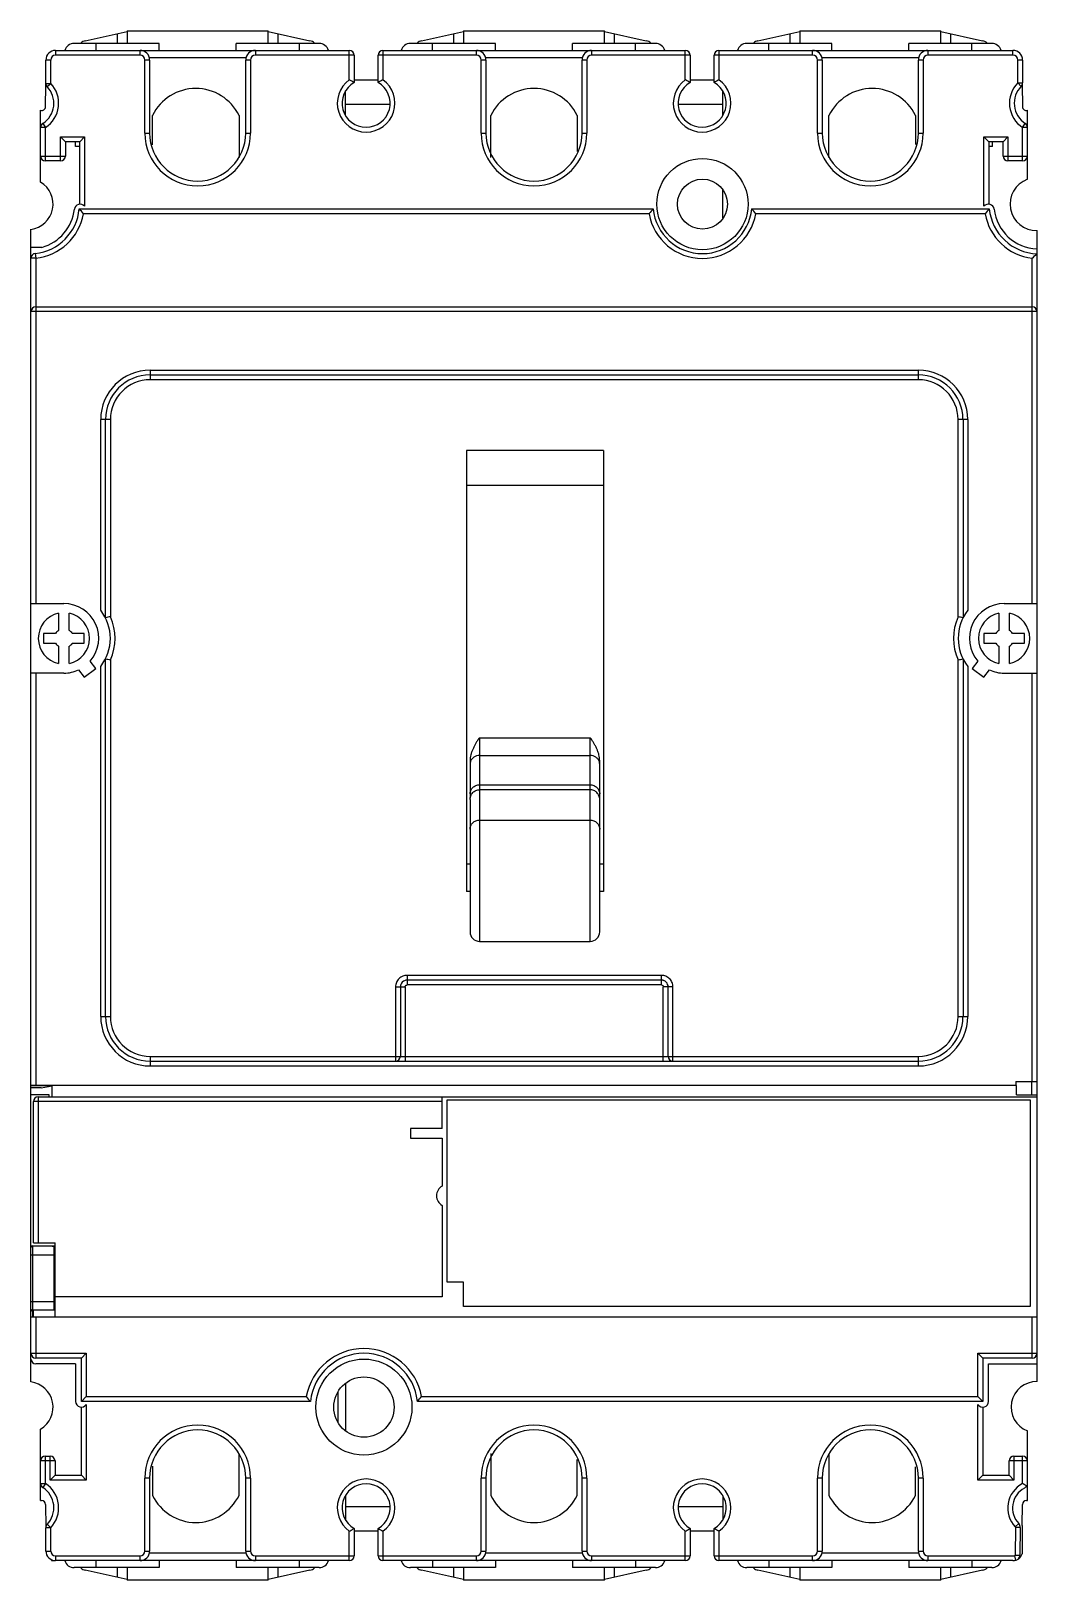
# Model space of a CAD drawing. Header units: millimetres. Extents: x 16 to 121, y 14 to 175.
import ezdxf

# ---------------------------------------------------------------- set-up
doc = ezdxf.new("R2010")
doc.units = ezdxf.units.MM
doc.header["$LTSCALE"] = 12.355461
doc.layers.get('0').update_dxf_attribs({"linetype": 'CONTINUOUS'})

msp = doc.modelspace()

# ---------------------------------------------------------------- linework, layer by layer
at = {"color": 7, "linetype": 'Continuous'}
for p, q in [((22.05, 173.79), (26.4, 174.76)), ((25.4, 173.52), (25.4, 174.54)), ((26.4, 174.81), (26.4, 173.52)), ((26.4, 174.81), (41.1, 174.81)), ((41.1, 173.52), (41.1, 174.81)), ((41.1, 174.76), (45.43, 173.8)), ((42.1, 174.54), (42.1, 173.52)), ((57.05, 173.79), (61.4, 174.76)), ((60.4, 173.52), (60.4, 174.54)), ((61.4, 174.81), (61.4, 173.52)), ((61.4, 174.81), (76.1, 174.81)), ((76.1, 173.52), (76.1, 174.81)), ((76.1, 174.76), (80.43, 173.8)), ((77.1, 174.54), (77.1, 173.52)), ((92.05, 173.79), (96.4, 174.76)), ((95.4, 173.52), (95.4, 174.54)), ((96.4, 174.81), (96.4, 173.52)), ((96.4, 174.81), (111.1, 174.81)), ((111.1, 173.52), (111.1, 174.81)), ((111.1, 174.76), (115.43, 173.8)), ((112.1, 174.54), (112.1, 173.52)), ((18.95, 172.79), (18.95, 172.29)), ((18.95, 172.79), (49.53, 172.79)), ((29.75, 173.52), (20.89, 173.52)), ((23.2, 172.79), (23.2, 173.52)), ((27.75, 172.29), (27.75, 172.79)), ((29.75, 172.79), (29.75, 173.52)), ((37.75, 172.79), (37.75, 173.52)), ((46.39, 173.52), (37.75, 173.52)), ((39.75, 172.79), (39.75, 172.29)), ((44.3, 173.52), (44.3, 172.79)), ((49.53, 169.73), (49.53, 172.79)), ((53.03, 172.79), (53.03, 169.73)), ((53.03, 172.79), (84.5, 172.79)), ((64.75, 173.52), (55.89, 173.52)), ((58.2, 172.79), (58.2, 173.52)), ((62.75, 172.29), (62.75, 172.79)), ((64.75, 172.79), (64.75, 173.52)), ((72.75, 172.79), (72.75, 173.52)), ((81.39, 173.52), (72.75, 173.52)), ((74.75, 172.79), (74.75, 172.29)), ((79.3, 172.79), (79.3, 173.52)), ((84.5, 169.73), (84.5, 172.79)), ((88, 172.79), (88, 169.73)), ((88, 172.79), (118.6, 172.79)), ((99.75, 173.52), (90.89, 173.52)), ((93.2, 172.79), (93.2, 173.52)), ((97.75, 172.29), (97.75, 172.79)), ((99.75, 172.79), (99.75, 173.52)), ((107.75, 172.79), (107.75, 173.52)), ((116.39, 173.52), (107.75, 173.52)), ((109.75, 172.79), (109.75, 172.29)), ((114.3, 172.79), (114.3, 173.52)), ((118.6, 172.29), (118.6, 172.79)), ((17.95, 169.15), (17.95, 171.79)), ((18.45, 171.79), (17.95, 171.79)), ((18.45, 169.36), (18.45, 171.79)), ((27.75, 172.29), (18.95, 172.29)), ((28.25, 164.19), (28.25, 171.79)), ((28.75, 171.79), (28.25, 171.79)), ((38.75, 172.02), (28.75, 172.02)), ((28.75, 171.79), (28.75, 164.19)), ((38.75, 164.19), (38.75, 171.79)), ((39.25, 171.79), (38.75, 171.79)), ((39.25, 171.79), (39.25, 164.19)), ((50.03, 172.29), (39.75, 172.29)), ((50.03, 172.29), (50.03, 169.46)), ((52.53, 169.46), (52.53, 172.29)), ((62.75, 172.29), (52.53, 172.29)), ((63.25, 164.19), (63.25, 171.79)), ((63.75, 171.79), (63.25, 171.79)), ((73.75, 172.02), (63.75, 172.02)), ((63.75, 171.79), (63.75, 164.19)), ((73.75, 164.19), (73.75, 171.79)), ((74.25, 171.79), (73.75, 171.79)), ((74.25, 171.79), (74.25, 164.19)), ((85, 172.29), (74.75, 172.29)), ((85, 172.29), (85, 169.46)), ((87.5, 169.46), (87.5, 172.29)), ((97.75, 172.29), (87.5, 172.29)), ((98.25, 164.19), (98.25, 171.79)), ((98.75, 171.79), (98.25, 171.79)), ((108.75, 172.02), (98.75, 172.02)), ((98.75, 171.79), (98.75, 164.19)), ((108.75, 164.19), (108.75, 171.79)), ((109.25, 171.79), (108.75, 171.79)), ((109.25, 171.79), (109.25, 164.19)), ((118.6, 172.29), (109.75, 172.29)), ((119.1, 169.4), (119.1, 171.79)), ((119.6, 171.79), (119.1, 171.79)), ((119.6, 171.79), (119.6, 169.4)), ((17.95, 169.36), (18.45, 169.36)), ((18.08, 169.02), (18.45, 169.36)), ((52.53, 169.69), (50.03, 169.69)), ((87.5, 169.69), (85, 169.69)), ((119.1, 169.4), (119.6, 169.4)), ((119.45, 169.05), (119.1, 169.4)), ((17.91, 166.94), (17.95, 169.15)), ((49.13, 166.02), (49.13, 168.57)), ((88.4, 166.02), (88.4, 168.57)), ((119.55, 169.21), (119.59, 166.94)), ((17.4, 159.07), (17.4, 166.56)), ((49.13, 167.19), (53.77, 167.19)), ((83.75, 167.19), (88.4, 167.19)), ((120.1, 159.37), (120.1, 166.56)), ((17.9, 164.77), (17.4, 164.77)), ((17.63, 165.19), (17.9, 164.77)), ((17.9, 161.29), (17.9, 164.77)), ((29.05, 162.95), (29.05, 166.01)), ((38.05, 166.01), (38.05, 161.65)), ((64.25, 161.65), (64.25, 166.01)), ((73.25, 166.01), (73.25, 162.28)), ((99.45, 161.65), (99.45, 166.01)), ((108.45, 166.01), (108.45, 162.99)), ((119.6, 164.77), (119.87, 165.19)), ((119.6, 161.29), (119.6, 164.77)), ((120.1, 164.77), (119.6, 164.77)), ((19.48, 161.29), (19.48, 163.79)), ((19.48, 163.79), (19.98, 163.29)), ((19.48, 163.79), (21.98, 163.79)), ((19.98, 163.29), (19.98, 161.79)), ((21.48, 163.29), (19.98, 163.29)), ((21.02, 162.79), (21.02, 163.29)), ((21.98, 163.79), (21.48, 163.29)), ((21.48, 156.79), (21.48, 163.29)), ((21.98, 163.79), (21.98, 156.57)), ((28.25, 164.19), (28.75, 164.19)), ((38.75, 164.19), (39.25, 164.19)), ((63.25, 164.19), (63.75, 164.19)), ((73.75, 164.19), (74.25, 164.19)), ((98.25, 164.19), (98.75, 164.19)), ((108.75, 164.19), (109.25, 164.19)), ((115.58, 156.57), (115.58, 163.79)), ((115.58, 163.79), (118.08, 163.79)), ((115.58, 163.79), (116.08, 163.29)), ((116.08, 163.29), (116.08, 156.79)), ((117.58, 163.29), (116.08, 163.29)), ((116.47, 162.79), (116.47, 163.29)), ((118.08, 163.79), (117.58, 163.29)), ((117.58, 161.79), (117.58, 163.29)), ((118.08, 163.79), (118.08, 161.29)), ((17.4, 161.79), (19.98, 161.79)), ((19.48, 161.29), (17.9, 161.29)), ((21.48, 162.79), (21.02, 162.79)), ((116.47, 162.79), (116.08, 162.79)), ((117.58, 161.79), (120.1, 161.79)), ((119.6, 161.29), (118.08, 161.29)), ((88.4, 155.35), (88.4, 158.24)), ((21.42, 156.29), (81.15, 156.29)), ((80.71, 155.79), (21.86, 155.79)), ((91.4, 156.29), (116.13, 156.29)), ((115.69, 155.79), (91.84, 155.79)), ((16.4, 65.04), (16.4, 154.17)), ((121.1, 34.22), (121.1, 154.04)), ((17.52, 152.29), (16.4, 152.29)), ((16.85, 151.65), (16.9, 151.16)), ((16.9, 151.16), (16.4, 151.16)), ((16.9, 151.16), (16.9, 115.21)), ((120.6, 115.21), (120.6, 151.16)), ((121.1, 145.6), (16.4, 145.6)), ((16.9, 146.1), (120.6, 146.1)), ((28.8, 139.51), (28.8, 138.51)), ((28.8, 139.51), (108.75, 139.51)), ((28.8, 139.01), (108.75, 139.01)), ((108.75, 138.51), (108.75, 139.51)), ((108.75, 138.51), (28.8, 138.51)), ((23.66, 114.52), (23.66, 134.37)), ((24.66, 134.37), (23.66, 134.37)), ((24.16, 113.72), (24.16, 134.37)), ((24.66, 134.37), (24.66, 113.83)), ((112.9, 113.83), (112.9, 134.37)), ((113.9, 134.37), (112.9, 134.37)), ((113.4, 134.37), (113.4, 113.72)), ((113.9, 134.37), (113.9, 114.52)), ((61.72, 131.13), (61.72, 85.24)), ((75.97, 131.13), (61.72, 131.13)), ((75.97, 131.13), (75.97, 85.24)), ((61.72, 127.52), (75.97, 127.52)), ((16.4, 115.21), (19.82, 115.21)), ((117.68, 115.21), (121.1, 115.21)), ((19.26, 114.2), (19.26, 112.42)), ((20.39, 112.42), (20.39, 114.2)), ((117.11, 114.2), (117.11, 112.42)), ((118.24, 112.42), (118.24, 114.2)), ((17.7, 112.09), (17.7, 111.09)), ((18.96, 112.09), (17.7, 112.09)), ((21.95, 112.09), (20.69, 112.09)), ((21.95, 111.09), (21.95, 112.09)), ((116.81, 112.09), (115.55, 112.09)), ((115.55, 112.09), (115.55, 111.09)), ((119.8, 112.09), (118.54, 112.09)), ((119.8, 111.09), (119.8, 112.09)), ((17.7, 111.09), (18.96, 111.09)), ((19.26, 110.77), (19.26, 108.98)), ((20.39, 108.98), (20.39, 110.77)), ((20.69, 111.09), (21.95, 111.09)), ((115.55, 111.09), (116.81, 111.09)), ((117.11, 110.77), (117.11, 108.98)), ((118.24, 108.98), (118.24, 110.77)), ((118.54, 111.09), (119.8, 111.09)), ((21.35, 108.31), (21.93, 107.54)), ((21.93, 107.54), (23.14, 108.45)), ((23.14, 108.45), (22.56, 109.22)), ((23.66, 72.22), (23.66, 108.67)), ((24.16, 72.22), (24.16, 109.46)), ((24.66, 109.35), (24.66, 72.22)), ((112.9, 72.22), (112.9, 109.35)), ((113.4, 109.46), (113.4, 72.22)), ((113.9, 108.67), (113.9, 72.22)), ((114.94, 109.22), (114.36, 108.45)), ((114.36, 108.45), (115.57, 107.54)), ((115.57, 107.54), (116.15, 108.31)), ((19.83, 107.97), (16.4, 107.97)), ((16.9, 107.97), (16.9, 65.04)), ((117.68, 107.97), (121.1, 107.97)), ((120.6, 65.47), (120.6, 107.97)), ((63.09, 101.2), (63.09, 80.05)), ((74.59, 101.2), (63.09, 101.2)), ((74.59, 80.05), (74.59, 101.2)), ((62.09, 98.84), (62.09, 94.97)), ((63.09, 99.41), (74.59, 99.41)), ((75.59, 94.97), (75.59, 98.84)), ((63.09, 96.35), (74.59, 96.35)), ((74.59, 95.83), (63.09, 95.83)), ((62.09, 94.82), (62.09, 81.05)), ((75.59, 81.05), (75.59, 94.82)), ((63.09, 92.68), (74.59, 92.68)), ((62.09, 88.09), (61.72, 88.09)), ((75.97, 88.09), (75.59, 88.09)), ((62.09, 85.24), (61.72, 85.24)), ((75.97, 85.24), (75.59, 85.24)), ((63.09, 80.05), (74.59, 80.05)), ((82.01, 76.01), (55.54, 76.01)), ((55.55, 76.51), (55.55, 75.51)), ((82.01, 76.51), (55.55, 76.51)), ((82.01, 75.51), (82.01, 76.51)), ((54.34, 75.31), (55.34, 75.31)), ((54.34, 75.31), (54.34, 67.57)), ((54.84, 75.31), (54.84, 68.07)), ((55.34, 75.31), (55.34, 67.57)), ((82.01, 75.51), (55.55, 75.51)), ((83.21, 75.3), (82.21, 75.3)), ((82.21, 67.57), (82.21, 75.3)), ((82.71, 68.07), (82.71, 75.31)), ((83.21, 67.57), (83.21, 75.3)), ((23.66, 72.22), (24.66, 72.22)), ((112.9, 72.22), (113.9, 72.22)), ((28.8, 68.07), (28.8, 67.07)), ((28.8, 68.07), (108.75, 68.07)), ((108.75, 67.07), (108.75, 68.07)), ((28.8, 67.57), (108.75, 67.57)), ((108.75, 67.07), (28.8, 67.07)), ((16.4, 65.04), (16.44, 65.04)), ((16.4, 34.19), (16.4, 65.02)), ((18.6, 65.02), (16.4, 65.02)), ((17.45, 64.79), (16.4, 64.79)), ((118.98, 65.04), (16.9, 65.04)), ((17.45, 64.79), (18.6, 65.02)), ((18.6, 63.87), (18.6, 65.02)), ((118.89, 65.47), (121.1, 65.47)), ((118.89, 65.47), (118.89, 65.04)), ((118.98, 64.07), (118.98, 65.04)), ((120.53, 65.47), (120.53, 64.07)), ((18.3, 64.07), (16.4, 64.07)), ((16.65, 48.67), (16.65, 63.37)), ((59.2, 63.37), (16.65, 63.37)), ((17.15, 63.87), (17.15, 48.67)), ((17.15, 63.87), (121.1, 63.87)), ((18.3, 63.87), (18.3, 64.07)), ((59.2, 60.57), (59.2, 63.87)), ((59.7, 63.57), (120.4, 63.57)), ((59.7, 44.57), (59.7, 63.57)), ((118.98, 64.07), (121.1, 64.07)), ((120.4, 63.57), (120.4, 42.05)), ((59.2, 60.57), (55.9, 60.57)), ((55.9, 60.57), (55.9, 59.57)), ((55.9, 59.57), (59.2, 59.57)), ((59.2, 59.57), (59.2, 54.57)), ((59.2, 52.57), (59.2, 43.04)), ((16.65, 48.67), (18.9, 48.67)), ((18.9, 40.97), (18.9, 48.67)), ((18.8, 47.37), (16.4, 47.37)), ((16.55, 48.37), (16.55, 40.97)), ((16.55, 48.37), (18.8, 48.37)), ((18.6, 48.34), (18.6, 48.36)), ((18.6, 48.34), (18.8, 48.34)), ((18.8, 41.65), (18.8, 48.37)), ((61.4, 44.57), (59.7, 44.57)), ((61.4, 42.05), (61.4, 44.57)), ((16.4, 42.57), (18.8, 42.57)), ((59.2, 43.04), (18.9, 43.04)), ((120.4, 42.05), (61.4, 42.05)), ((16.4, 40.97), (121.1, 40.97)), ((16.65, 41.57), (16.55, 41.57)), ((16.65, 40.97), (16.65, 41.65)), ((18.8, 41.65), (16.65, 41.65)), ((16.9, 40.97), (16.9, 36.67)), ((120.6, 36.67), (120.6, 40.97)), ((16.4, 37.17), (22.15, 37.17)), ((22.15, 37.17), (21.65, 36.67)), ((22.15, 37.17), (22.15, 32.67)), ((114.95, 37.17), (121.1, 37.17)), ((114.95, 37.17), (115.45, 36.67)), ((114.95, 32.67), (114.95, 37.17)), ((21.65, 36.67), (16.9, 36.67)), ((21.05, 36.07), (16.9, 36.07)), ((21.05, 36.07), (21.05, 32.17)), ((21.65, 32.17), (21.65, 36.67)), ((120.6, 36.67), (115.45, 36.67)), ((115.45, 36.67), (115.45, 32.17)), ((116.05, 36.07), (121.1, 36.07)), ((116.05, 32.17), (116.05, 36.07)), ((49.13, 34.05), (49.13, 29.09)), ((22.15, 32.67), (21.65, 32.17)), ((22.15, 32.67), (45.05, 32.67)), ((48.35, 33.17), (48.35, 29.97)), ((57.05, 32.67), (114.95, 32.67)), ((114.95, 32.67), (115.45, 32.17)), ((45.48, 32.17), (21.65, 32.17)), ((21.65, 24.47), (21.65, 31.57)), ((22.15, 31.84), (22.15, 23.97)), ((115.45, 32.17), (56.62, 32.17)), ((114.95, 23.97), (114.95, 31.84)), ((115.45, 31.57), (115.45, 24.47)), ((17.4, 21.84), (17.4, 29.29)), ((120.1, 21.84), (120.1, 29.09)), ((18.9, 25.97), (17.4, 25.97)), ((17.9, 26.47), (18.4, 26.47)), ((17.9, 23.61), (17.9, 26.47)), ((18.4, 23.97), (18.4, 26.47)), ((18.9, 25.97), (18.9, 24.47)), ((38.05, 22.38), (38.05, 26.74)), ((64.25, 26.74), (64.25, 22.38)), ((73.25, 22.38), (73.25, 26.12)), ((99.45, 26.74), (99.45, 22.38)), ((120.1, 25.97), (118.2, 25.97)), ((118.2, 24.47), (118.2, 25.97)), ((118.7, 26.47), (119.6, 26.47)), ((118.7, 26.47), (118.7, 23.97)), ((119.6, 23.6), (119.6, 26.47)), ((18.4, 23.97), (18.9, 24.47)), ((18.9, 24.47), (21.65, 24.47)), ((22.15, 23.97), (21.65, 24.47)), ((28.75, 24.19), (28.25, 24.19)), ((28.25, 16.59), (28.25, 24.19)), ((28.75, 24.19), (28.75, 16.59)), ((29.05, 25.44), (29.05, 22.38)), ((39.25, 24.19), (38.75, 24.19)), ((38.75, 16.59), (38.75, 24.19)), ((39.25, 24.19), (39.25, 16.59)), ((63.75, 24.19), (63.25, 24.19)), ((63.25, 16.59), (63.25, 24.19)), ((63.75, 24.19), (63.75, 16.59)), ((74.25, 24.19), (73.75, 24.19)), ((73.75, 16.59), (73.75, 24.19)), ((74.25, 24.19), (74.25, 16.59)), ((98.75, 24.19), (98.25, 24.19)), ((98.25, 16.59), (98.25, 24.19)), ((98.75, 24.19), (98.75, 16.59)), ((108.45, 22.38), (108.45, 25.34)), ((109.25, 24.19), (108.75, 24.19)), ((108.75, 16.59), (108.75, 24.19)), ((109.25, 24.19), (109.25, 16.59)), ((114.95, 23.97), (115.45, 24.47)), ((115.45, 24.47), (118.2, 24.47)), ((118.2, 24.47), (118.7, 23.97)), ((17.4, 23.61), (17.9, 23.61)), ((17.9, 23.61), (17.63, 23.19)), ((22.15, 23.97), (18.4, 23.97)), ((118.7, 23.97), (114.95, 23.97)), ((17.4, 21.84), (17.51, 21.84)), ((17.91, 21.45), (17.95, 19.08)), ((49.13, 22.37), (49.13, 19.82)), ((53.77, 21.19), (49.13, 21.19)), ((88.4, 21.19), (83.75, 21.19)), ((88.4, 22.37), (88.4, 19.82)), ((119.55, 19.23), (119.59, 21.45)), ((119.99, 21.84), (120.1, 21.84)), ((18.08, 19.37), (18.45, 19.02)), ((118.83, 19.1), (119.2, 19.45)), ((18.45, 19.02), (17.95, 19.02)), ((17.95, 16.59), (17.95, 19.02)), ((18.45, 16.59), (18.45, 19.02)), ((49.53, 15.59), (49.53, 18.66)), ((50.03, 18.93), (50.03, 16.09)), ((50.03, 18.69), (52.53, 18.69)), ((52.53, 16.09), (52.53, 18.93)), ((53.03, 18.66), (53.03, 15.59)), ((84.5, 15.59), (84.5, 18.66)), ((85, 18.93), (85, 16.09)), ((85, 18.69), (87.5, 18.69)), ((87.5, 16.09), (87.5, 18.93)), ((88, 18.66), (88, 15.59)), ((118.86, 19.04), (118.81, 16.17)), ((119.36, 19.03), (118.86, 19.03)), ((119.36, 19.03), (119.31, 16.16)), ((119.55, 19.23), (119.55, 16.31)), ((17.95, 16.59), (18.45, 16.59)), ((28.25, 16.59), (28.75, 16.59)), ((38.75, 16.37), (28.75, 16.37)), ((38.75, 16.59), (39.25, 16.59)), ((63.25, 16.59), (63.75, 16.59)), ((73.75, 16.37), (63.75, 16.37)), ((73.75, 16.59), (74.25, 16.59)), ((98.25, 16.59), (98.75, 16.59)), ((108.75, 16.37), (98.75, 16.37)), ((108.75, 16.59), (109.25, 16.59)), ((118.81, 16.17), (119.31, 16.16)), ((18.55, 15.67), (18.55, 15.59)), ((18.55, 15.59), (18.78, 15.59)), ((18.95, 16.09), (27.75, 16.09)), ((18.95, 16.09), (18.95, 15.59)), ((49.53, 15.59), (18.95, 15.59)), ((29.75, 14.86), (20.89, 14.86)), ((26.4, 13.63), (22.05, 14.59)), ((23.2, 14.86), (23.2, 15.59)), ((25.4, 13.85), (25.4, 14.86)), ((26.4, 14.86), (26.4, 13.57)), ((27.75, 15.59), (27.75, 16.09)), ((29.75, 15.59), (29.75, 14.86)), ((37.75, 15.59), (37.75, 14.86)), ((46.39, 14.86), (37.75, 14.86)), ((39.75, 16.09), (50.03, 16.09)), ((39.75, 16.09), (39.75, 15.59)), ((41.1, 13.57), (41.1, 14.86)), ((45.43, 14.59), (41.1, 13.63)), ((42.1, 14.86), (42.1, 13.85)), ((44.3, 15.59), (44.3, 14.86)), ((52.53, 16.09), (62.75, 16.09)), ((84.5, 15.59), (53.03, 15.59)), ((64.75, 14.86), (55.89, 14.86)), ((61.4, 13.63), (57.05, 14.59)), ((58.2, 15.59), (58.2, 14.86)), ((60.4, 13.85), (60.4, 14.86)), ((61.4, 14.86), (61.4, 13.57)), ((62.75, 15.59), (62.75, 16.09)), ((64.75, 15.59), (64.75, 14.86)), ((72.75, 15.59), (72.75, 14.86)), ((81.39, 14.86), (72.75, 14.86)), ((74.75, 16.09), (85, 16.09)), ((74.75, 16.09), (74.75, 15.59)), ((76.1, 13.57), (76.1, 14.86)), ((80.43, 14.59), (76.1, 13.63)), ((77.1, 14.86), (77.1, 13.85)), ((79.3, 15.59), (79.3, 14.86)), ((87.5, 16.09), (97.75, 16.09)), ((87.95, 15.59), (87.95, 15.59)), ((118.6, 15.59), (88, 15.59)), ((99.75, 14.86), (90.89, 14.86)), ((96.4, 13.63), (92.05, 14.59)), ((93.2, 15.59), (93.2, 14.86)), ((95.4, 13.85), (95.4, 14.86)), ((96.4, 14.86), (96.4, 13.57)), ((97.75, 15.59), (97.75, 16.09)), ((99.75, 15.59), (99.75, 14.86)), ((107.75, 15.59), (107.75, 14.86)), ((116.39, 14.86), (107.75, 14.86)), ((109.75, 16.09), (118.78, 16.09)), ((109.75, 16.09), (109.75, 15.59)), ((111.1, 13.57), (111.1, 14.86)), ((115.43, 14.59), (111.1, 13.63)), ((112.1, 14.86), (112.1, 13.85)), ((114.3, 15.59), (114.3, 14.86)), ((118.65, 15.59), (118.68, 15.59)), ((41.1, 13.57), (26.4, 13.57)), ((76.1, 13.57), (61.4, 13.57)), ((111.1, 13.57), (96.4, 13.57))]:
    msp.add_line(p, q, dxfattribs=at)
for centre, radius in [((86.28, 156.79), 4.75), ((86.28, 156.79), 2.6), ((51.05, 31.57), 5), ((51.05, 31.57), 3.14)]:
    msp.add_circle(centre, radius, dxfattribs=at)
for centre, radius, start, end in [((18.95, 171.79), 1, 90, 180), ((20.89, 172.52), 1, 90, 164.3357), ((22.27, 172.82), 1, 102.5, 132.6956), ((27.75, 171.79), 1, 0, 90), ((39.75, 171.79), 1, 90, 180), ((45.22, 172.82), 1, 46.8695, 77.5), ((46.39, 172.52), 1, 15.6643, 90), ((49.53, 172.29), 0.5, 0, 90), ((53.03, 172.29), 0.5, 90, 180), ((55.89, 172.52), 1, 90, 164.3357), ((57.27, 172.82), 1, 102.5, 132.6956), ((62.75, 171.79), 1, 0, 90), ((74.75, 171.79), 1, 90, 180), ((80.22, 172.82), 1, 46.8695, 77.5), ((81.39, 172.52), 1, 15.6643, 90), ((84.5, 172.29), 0.5, 0, 90), ((88, 172.29), 0.5, 90, 180), ((90.89, 172.52), 1, 90, 164.3357), ((92.27, 172.82), 1, 102.5, 132.6956), ((97.75, 171.79), 1, 0, 90), ((109.75, 171.79), 1, 90, 180), ((115.22, 172.82), 1, 46.8695, 77.5), ((116.39, 172.52), 1, 15.6643, 90), ((118.6, 171.79), 1, 0, 90), ((18.95, 171.79), 0.5, 90, 180), ((27.75, 171.79), 0.5, 0, 90), ((39.75, 171.79), 0.5, 90, 180), ((62.75, 171.79), 0.5, 0, 90), ((74.75, 171.79), 0.5, 90, 180), ((97.75, 171.79), 0.5, 0, 90), ((109.75, 171.79), 0.5, 90, 180), ((118.6, 171.79), 0.5, 0, 90), ((16.28, 167.29), 3, 302.7971, 43.6696), ((18.45, 169.36), 0.5, 180, 223.6696), ((51.28, 167.29), 3, 125.6853, 54.3147), ((51.28, 167.29), 2.5, 120, 60), ((44.18, 159.3), 11.72, 60.095, 62.8772), ((86.25, 167.29), 3, 125.6853, 54.3147), ((86.25, 167.29), 2.5, 120, 60), ((79.16, 159.3), 11.72, 60.095, 62.8772), ((121.23, 167.29), 3, 135.2349, 237.2025), ((119.1, 169.4), 0.5, 315.2349, 360), ((16.28, 167.29), 2.5, 302.7972, 43.6696), ((33.55, 163.83), 5, 25.8419, 154.1581), ((68.75, 163.83), 5, 25.8419, 154.1581), ((103.95, 163.83), 5, 25.8419, 154.1581), ((121.23, 167.29), 2.5, 135.2349, 237.2028), ((17.51, 166.94), 0.4, 254.4962, 359), ((119.99, 166.94), 0.4, 181, 285.5038), ((17.9, 164.77), 0.5, 122.7972, 180), ((119.6, 164.77), 0.5, 0, 57.2028), ((33.75, 164.19), 5.5, 180, 360), ((33.75, 164.19), 5, 180, 360), ((68.75, 164.19), 5.5, 180, 360), ((68.75, 164.19), 5, 180, 360), ((103.75, 164.19), 5.5, 180, 360), ((103.75, 164.19), 5, 180, 360), ((17.9, 161.79), 0.5, 180, 270), ((19.48, 161.79), 0.5, 270, 360), ((118.08, 161.79), 0.5, 180, 270), ((119.6, 161.79), 0.5, 270, 360), ((16.05, 156.79), 2.65, 277.5895, 59.3739), ((121.05, 156.79), 2.75, 110.2096, 271.0418), ((21.51, 156.19), 0.6, 39.3056, 173.4626), ((116.04, 156.19), 0.6, 6.5374, 140.6944), ((16.28, 156.79), 5.17, 276.3285, 354.4501), ((16.28, 156.79), 5.67, 276.3285, 349.8418), ((16.28, 156.79), 4.67, 285.5071, 353.4626), ((9.2, 145.21), 16.5, 39.895, 42.1978), ((93.53, 145.08), 16.7, 137.8314, 140.1052), ((86.28, 156.79), 5.65, 190.1946, 349.8054), ((86.28, 156.79), 5.15, 185.5715, 354.4285), ((79.22, 145.25), 16.44, 39.8767, 42.1868), ((128.55, 145.04), 16.76, 137.8203, 140.0869), ((121.28, 156.79), 5.67, 190.1582, 263.1629), ((121.28, 156.79), 5.17, 185.5499, 268.0602), ((121.28, 156.79), 4.67, 186.5374, 267.8524), ((16.9, 151.16), 0.5, 96.3285, 180), ((110.2, 162.91), 15.69, 311.5338, 314.0212), ((16.9, 145.6), 0.5, 90, 180), ((120.6, 145.6), 0.5, 0, 90), ((28.8, 134.37), 5.14, 90, 180), ((28.8, 134.37), 4.64, 90, 180), ((108.75, 134.37), 5.14, 0, 90), ((108.75, 134.37), 4.64, 0, 90), ((28.8, 134.37), 4.14, 90, 180), ((108.75, 134.37), 4.14, 0, 90), ((19.83, 111.59), 3.62, 319.046, 90.0113), ((19.88, 111.59), 4.78, 322.2631, 37.7375), ((117.68, 111.59), 4.78, 142.2631, 217.7376), ((117.68, 111.59), 3.62, 90, 220.9585), ((19.83, 111.59), 2.67, 102.1587, 257.8413), ((19.83, 111.59), 2.67, 282.1587, 77.8413), ((34.37, 70.23), 44.68, 102.5559, 103.2137), ((19.88, 111.59), 5.28, 334.8671, 25.1336), ((117.68, 111.59), 5.28, 154.8671, 205.1338), ((102.86, 68.81), 46.13, 76.7971, 77.4341), ((117.68, 111.59), 2.67, 102.1587, 257.8413), ((117.68, 111.59), 2.67, 282.1587, 77.8413), ((19.83, 111.59), 1, 124.2289, 150), ((19.83, 111.59), 1, 30, 55.7711), ((117.68, 111.59), 1, 124.2289, 150), ((117.68, 111.59), 1, 30, 55.7711), ((19.83, 111.59), 1, 210, 235.7711), ((19.83, 111.59), 1, 304.2289, 330), ((117.68, 111.59), 1, 210, 235.7711), ((117.68, 111.59), 1, 304.2289, 330), ((19.83, 111.59), 3.62, 269.9946, 294.9551), ((34.69, 154.38), 46.13, 256.7971, 257.4341), ((103.18, 152.96), 44.68, 282.556, 283.2138), ((117.68, 111.59), 3.62, 245.0449, 270.0054), ((63.09, 81.05), 1, 180, 270), ((74.59, 81.05), 1, 270, 360), ((28.8, 72.22), 5.14, 180, 270), ((28.8, 72.22), 4.64, 180, 270), ((28.8, 72.22), 4.14, 180, 270), ((108.75, 72.22), 5.14, 270, 360), ((108.75, 72.22), 4.64, 270, 360), ((108.75, 72.22), 4.14, 270, 360), ((54.34, 68.07), 0.5, 270, 360), ((83.21, 68.07), 0.5, 180, 270), ((17.15, 63.37), 0.5, 90, 180), ((59.73, 53.57), 1.13, 118.0725, 241.9275), ((16.55, 48.22), 0.15, 90, 180), ((16.55, 41.72), 0.15, 180, 270), ((16.9, 37.17), 0.5, 180, 270), ((51.05, 31.57), 6.1, 10.3889, 169.6111), ((51.05, 31.57), 5.6, 6.1506, 173.8494), ((120.6, 37.17), 0.5, 270, 360), ((16.9, 36.57), 0.5, 180, 270), ((16.05, 31.57), 2.65, 300.6261, 82.4105), ((121.05, 31.57), 2.65, 88.9189, 248.9925), ((58.77, 44.09), 17.86, 219.7821, 221.9028), ((43.09, 44.3), 18.17, 318.1153, 320.1998), ((21.65, 32.17), 0.6, 180, 326.4427), ((115.45, 32.17), 0.6, 213.5573, 360), ((33.75, 24.19), 5.5, 0, 180), ((33.75, 24.19), 5, 0, 180), ((68.75, 24.19), 5.5, 0, 180), ((68.75, 24.19), 5, 0, 180), ((103.75, 24.19), 5.5, 0, 180), ((103.75, 24.19), 5, 0, 180), ((17.9, 25.97), 0.5, 90, 180), ((18.4, 25.97), 0.5, 0, 90), ((118.7, 25.97), 0.5, 90, 180), ((119.6, 25.97), 0.5, 0, 90), ((17.9, 23.61), 0.5, 180, 237.2028), ((16.28, 21.09), 2.5, 316.3304, 57.2028), ((16.28, 21.09), 3, 316.3304, 57.2036), ((51.28, 21.09), 3, 305.6853, 234.3147), ((51.28, 21.09), 2.5, 300, 240), ((86.25, 21.09), 3, 305.6853, 234.3147), ((86.25, 21.09), 2.5, 300, 240), ((120.9, 21.07), 2.85, 117.1383, 223.5089), ((120.9, 21.07), 2.35, 118.3219, 223.5089), ((114.3, 14.93), 10.17, 56.2182, 58.5771), ((121.23, 21.09), 2.5, 116.7437, 125.1669), ((115.08, 16.12), 8.74, 55.2935, 56.1489), ((17.51, 21.44), 0.4, 1, 90), ((33.55, 24.56), 5, 205.8419, 334.1581), ((68.75, 24.56), 5, 205.8419, 334.1581), ((103.95, 24.56), 5, 205.8419, 334.1581), ((119.99, 21.44), 0.4, 90, 179), ((18.45, 19.02), 0.5, 136.3304, 179.9984), ((118.76, 19.04), 0.6, 359, 43.5089), ((58.37, 29.09), 11.72, 240.095, 242.8772), ((18.95, 16.59), 1, 180, 270), ((18.95, 16.59), 0.5, 180, 270), ((27.75, 16.59), 1, 270, 360), ((27.75, 16.59), 0.5, 270, 360), ((39.75, 16.59), 1, 180, 270), ((39.75, 16.59), 0.5, 180, 270), ((62.75, 16.59), 1, 270, 360), ((62.75, 16.59), 0.5, 270, 360), ((74.75, 16.59), 1, 180, 270), ((74.75, 16.59), 0.5, 180, 270), ((97.75, 16.59), 1, 270, 360), ((97.75, 16.59), 0.5, 270, 360), ((109.75, 16.59), 1, 180, 270), ((109.75, 16.59), 0.5, 180, 270), ((118.6, 16.59), 1, 270, 343.6264), ((118.71, 16.17), 0.1, 311.4096, 359.0001), ((118.71, 16.17), 0.6, 317.6156, 359), ((20.89, 15.86), 1, 195.6643, 270), ((22.27, 15.57), 1, 227.3044, 257.5), ((45.22, 15.56), 1, 282.5, 313.1305), ((46.39, 15.86), 1, 270, 344.3357), ((49.53, 16.09), 0.5, 270, 360), ((53.03, 16.09), 0.5, 180, 270), ((55.89, 15.86), 1, 195.6643, 270), ((57.27, 15.57), 1, 227.3044, 257.5), ((80.22, 15.56), 1, 282.5, 313.1305), ((81.39, 15.86), 1, 270, 344.3357), ((84.5, 16.09), 0.5, 270, 360), ((88, 16.09), 0.5, 180, 269.9645), ((90.89, 15.86), 1, 195.6643, 270), ((92.27, 15.57), 1, 227.3044, 257.5), ((115.22, 15.56), 1, 282.5, 313.1305), ((116.39, 15.86), 1, 270, 344.3357)]:
    msp.add_arc(centre, radius, start, end, dxfattribs=at)
msp.add_ellipse((16.9, 65.04), major_axis=(0.5, 0), ratio=0.017455, start_param=1.570796, end_param=2.730076, dxfattribs=at)
for points, knots in [([(53.03, 169.73), (52.96, 169.7), (52.8, 169.61), (52.63, 169.52), (52.53, 169.46)], [0, 0, 0, 0, 0.361732, 1, 1, 1, 1]), ([(88, 169.73), (87.94, 169.7), (87.77, 169.61), (87.61, 169.52), (87.5, 169.46)], [0, 0, 0, 0, 0.361732, 1, 1, 1, 1]), ([(63.09, 101.2), (63.06, 101.2), (63.01, 101.16), (62.96, 101.1), (62.92, 101.03), (62.86, 100.94), (62.78, 100.82), (62.7, 100.68), (62.62, 100.54), (62.52, 100.35), (62.4, 100.1), (62.27, 99.8), (62.14, 99.38), (62.09, 99.05), (62.09, 98.84)], [0, 0, 0, 0, 0.031393, 0.062724, 0.094178, 0.125588, 0.188389, 0.251152, 0.313879, 0.376567, 0.501804, 0.626834, 0.751631, 1, 1, 1, 1]), ([(75.59, 98.84), (75.59, 99.05), (75.54, 99.38), (75.41, 99.8), (75.28, 100.1), (75.16, 100.35), (75.06, 100.54), (74.98, 100.68), (74.9, 100.82), (74.82, 100.94), (74.76, 101.03), (74.72, 101.1), (74.67, 101.16), (74.62, 101.2), (74.59, 101.2)], [0, 0, 0, 0, 0.248367, 0.373163, 0.498192, 0.623427, 0.686115, 0.748841, 0.811603, 0.874403, 0.905813, 0.937268, 0.968594, 1, 1, 1, 1]), ([(63.09, 99.41), (62.98, 99.41), (62.77, 99.38), (62.48, 99.23), (62.26, 99.01), (62.16, 98.82), (62.13, 98.72)], [0, 0, 0, 0, 0.253684, 0.505683, 0.754198, 1, 1, 1, 1]), ([(75.55, 98.72), (75.52, 98.82), (75.43, 99.01), (75.2, 99.23), (74.91, 99.38), (74.7, 99.41), (74.59, 99.41)], [0, 0, 0, 0, 0.245788, 0.494283, 0.746282, 1, 1, 1, 1]), ([(62.09, 95.39), (62.09, 95.51), (62.14, 95.77), (62.37, 96.08), (62.7, 96.3), (62.96, 96.35), (63.09, 96.35)], [0, 0, 0, 0, 0.245125, 0.493134, 0.745165, 1, 1, 1, 1]), ([(62.09, 94.82), (62.09, 94.95), (62.14, 95.21), (62.36, 95.55), (62.69, 95.78), (62.96, 95.83), (63.09, 95.83)], [0, 0, 0, 0, 0.249419, 0.499217, 0.749455, 1, 1, 1, 1]), ([(74.59, 96.35), (74.72, 96.35), (74.98, 96.3), (75.31, 96.08), (75.54, 95.77), (75.59, 95.51), (75.59, 95.39)], [0, 0, 0, 0, 0.254835, 0.506866, 0.754875, 1, 1, 1, 1]), ([(75.59, 94.82), (75.59, 94.95), (75.54, 95.21), (75.32, 95.55), (74.99, 95.78), (74.72, 95.83), (74.59, 95.83)], [0, 0, 0, 0, 0.249417, 0.499217, 0.749455, 1, 1, 1, 1]), ([(62.09, 91.73), (62.09, 91.85), (62.14, 92.1), (62.37, 92.42), (62.7, 92.63), (62.96, 92.68), (63.09, 92.68)], [0, 0, 0, 0, 0.245125, 0.493134, 0.745165, 1, 1, 1, 1]), ([(74.59, 92.68), (74.72, 92.68), (74.98, 92.63), (75.31, 92.42), (75.54, 92.1), (75.59, 91.85), (75.59, 91.73)], [0, 0, 0, 0, 0.254835, 0.506866, 0.754875, 1, 1, 1, 1]), ([(55.55, 76.51), (55.39, 76.51), (55.07, 76.45), (54.67, 76.18), (54.4, 75.79), (54.34, 75.47), (54.34, 75.31)], [0, 0, 0, 0, 0.250044, 0.500025, 0.75002, 1, 1, 1, 1]), ([(83.21, 75.3), (83.21, 75.38), (83.2, 75.54), (83.11, 75.85), (82.93, 76.11), (82.69, 76.31), (82.48, 76.43), (82.25, 76.49), (82.09, 76.51), (82.01, 76.51)], [0, 0, 0, 0, 0.12525, 0.250255, 0.499418, 0.624635, 0.749816, 0.874728, 1, 1, 1, 1]), ([(82.51, 75.81), (82.51, 75.81), (82.44, 75.87), (82.32, 75.95), (82.19, 75.99), (82.14, 76)], [0, 0, 0, 0, 0.007955, 0.671803, 1, 1, 1, 1]), ([(55.34, 75.31), (55.34, 75.34), (55.35, 75.39), (55.39, 75.46), (55.46, 75.5), (55.52, 75.51), (55.55, 75.51)], [0, 0, 0, 0, 0.24277, 0.489951, 0.733823, 1, 1, 1, 1]), ([(82.01, 75.51), (82.06, 75.51), (82.15, 75.48), (82.2, 75.39), (82.21, 75.33), (82.21, 75.3)], [0, 0, 0, 0, 0.493072, 0.737207, 1, 1, 1, 1]), ([(49.53, 18.66), (49.59, 18.69), (49.75, 18.77), (49.92, 18.87), (50.03, 18.93)], [0, 0, 0, 0, 0.361732, 1, 1, 1, 1]), ([(84.5, 18.66), (84.56, 18.69), (84.73, 18.77), (84.9, 18.87), (85, 18.93)], [0, 0, 0, 0, 0.361732, 1, 1, 1, 1]), ([(88, 18.66), (87.97, 18.67), (87.91, 18.7), (87.82, 18.75), (87.74, 18.79), (87.66, 18.84), (87.61, 18.87), (87.57, 18.89), (87.54, 18.9), (87.53, 18.91), (87.51, 18.92), (87.51, 18.92), (87.5, 18.93), (87.5, 18.93), (87.5, 18.93)], [0, 0, 0, 0, 0.183041, 0.361716, 0.530136, 0.682413, 0.812549, 0.867139, 0.91346, 0.950556, 0.977687, 0.987354, 0.994337, 1, 1, 1, 1]), ([(118.83, 19.1), (118.85, 19.09), (118.86, 19.07), (118.86, 19.05), (118.86, 19.04)], [0, 0, 0, 0, 0.748566, 1, 1, 1, 1]), ([(118.88, 15.63), (118.87, 15.69), (118.85, 15.8), (118.82, 15.96), (118.79, 16.05), (118.78, 16.09)], [0, 0, 0, 0, 0.403236, 0.689332, 1, 1, 1, 1])]:
    msp.add_open_spline(points, degree=3, knots=knots, dxfattribs=at)
for points in [[(62.13, 98.72), (62.1, 98.64), (62.09, 98.54), (62.09, 98.45)], [(75.59, 98.45), (75.59, 98.54), (75.58, 98.63), (75.55, 98.72)], [(55.55, 76.01), (55.36, 76.01), (54.99, 75.86), (54.84, 75.49), (54.84, 75.31)], [(82.71, 75.3), (82.71, 75.49), (82.56, 75.86), (82.2, 76.01), (82.01, 76.01)]]:
    msp.add_open_spline(points, degree=3, dxfattribs=at)

doc.saveas('drawing.dxf')
